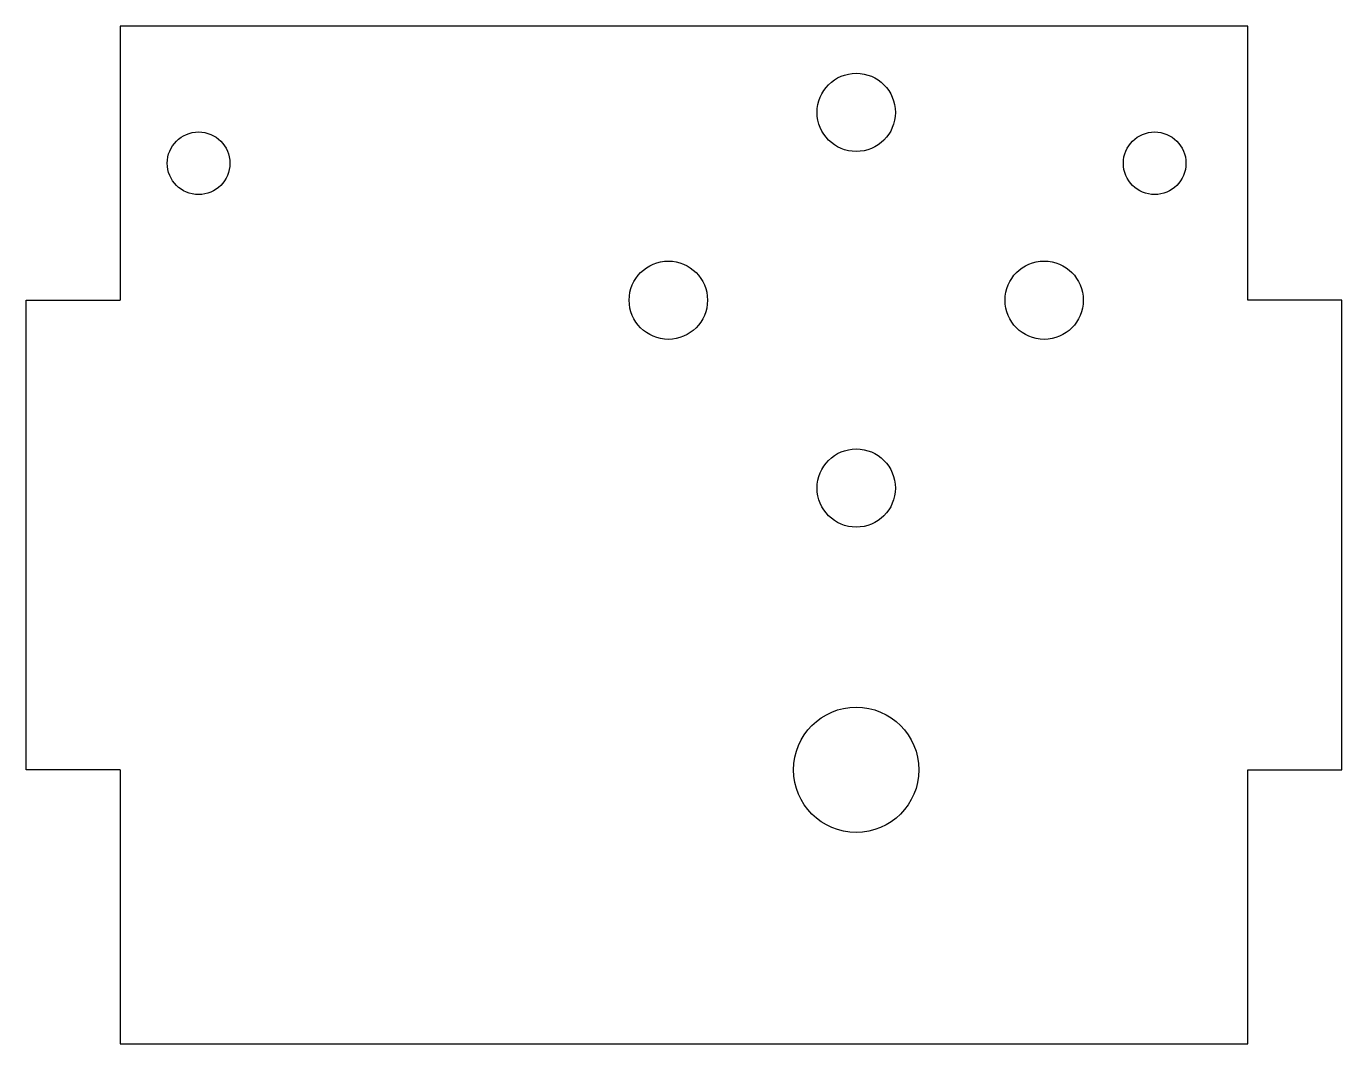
# Model space of a CAD drawing. Header units: millimetres. Extents: x -28 to 56, y 0 to 65.
import ezdxf

# ---------------------------------------------------------------- set-up
doc = ezdxf.new("R2010")
doc.units = ezdxf.units.MM

msp = doc.modelspace()

# ---------------------------------------------------------------- linework, layer by layer
at = {"color": 7, "linetype": 'Continuous', "lineweight": 25}
for p, q in [((50, 65), (-22, 65)), ((-22, 65), (-22, 47.5)), ((50, 47.5), (50, 65)), ((-28, 47.5), (-22, 47.5)), ((-28, 17.5), (-28, 47.5)), ((56, 47.5), (50, 47.5)), ((56, 17.5), (56, 47.5)), ((-22, 17.5), (-28, 17.5)), ((-22, 17.5), (-22, 0)), ((50, 0), (50, 17.5)), ((50, 17.5), (56, 17.5)), ((-22, 0), (50, 0))]:
    msp.add_line(p, q, dxfattribs=at)
for centre, radius in [((25, 59.5), 2.5), ((-17, 56.25), 2), ((44.056, 56.25), 2), ((13, 47.5), 2.5), ((37, 47.5), 2.5), ((25, 35.5), 2.5), ((25, 17.5), 4)]:
    msp.add_circle(centre, radius, dxfattribs=at)

doc.saveas('drawing.dxf')
